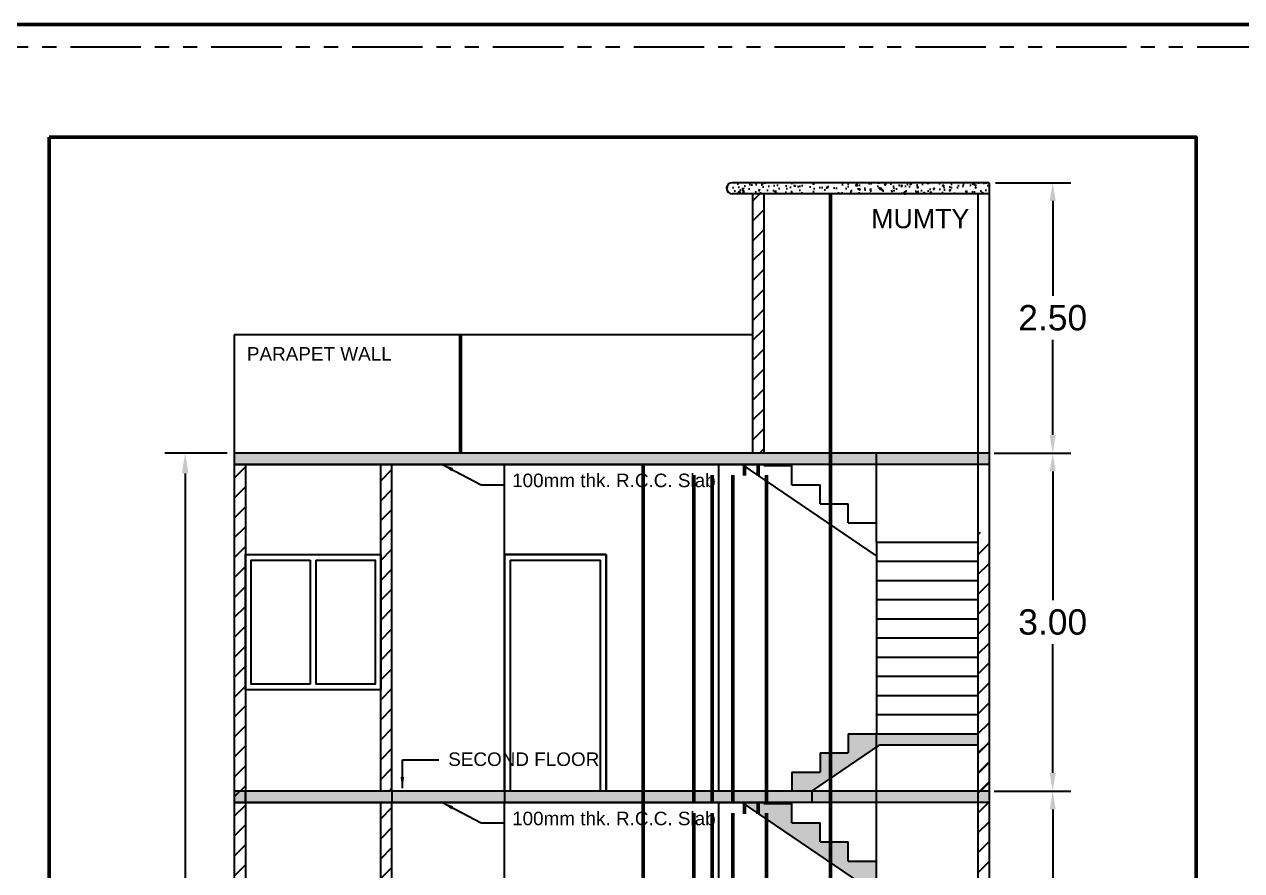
# Model space of a CAD drawing. Header units: inches. Extents: x 0 to 40.4, y 0 to 32.2.
# Drawn here: x 11.04 to 21.85, y 24.73 to 32.24 of the extents above; entities that cross this region are included whole.
import ezdxf

# ---------------------------------------------------------------- set-up
doc = ezdxf.new("R2010")
doc.units = ezdxf.units.IN
doc.header["$MEASUREMENT"] = 0
doc.linetypes.add('PHANTOM2', pattern=[1.25, 0.625, -0.125, 0.125, -0.125, 0.125, -0.125])
doc.layers.get('DEFPOINTS').update_dxf_attribs({"lineweight": 25})
for name, color, linetype, lineweight in [('FLOOR-GROUND', 7, 'Continuous', 50), ('FLOOR-TERRACE', 7, 'Continuous', 50), ('FLOOR01', 7, 'Continuous', 50), ('FLOOR02', 7, 'Continuous', 50)]:
    doc.layers.add(name, color=color, linetype=linetype, lineweight=lineweight)
doc.styles.get("Standard").update_dxf_attribs({"font": 'arial.ttf'})
doc.dimstyles.get("Standard").update_dxf_attribs({"dimtxt": 0.25, "dimasz": 0.18, "dimexe": 0.18, "dimexo": 0.0625, "dimgap": 0.09, "dimtad": 0, "dimtih": 1, "dimtoh": 1, "dimzin": 0, "dimdsep": 46, "dimtxsty": 'Standard', "dimcen": 0.09, "dimadec": 0, "dimazin": 0, "dimtfac": 1, "dimtofl": 0, "dimtmove": 0, "dimatfit": 3, "dimfxl": 1, "dimtolj": 1, "dimtzin": 0, "dimarcsym": 0})
pattern_1 = [(45, (-40.74495, -151.32627), (-0.08838835, 0.08838835), [])]

# ---------------------------------------------------------------- blocks, each defined once
blk = doc.blocks.new('*D8')
at = {"color": 0, "lineweight": -2, "transparency": 16777216}
for p, q in [((19.661, 30.836), (20.331, 30.836)), ((20.169, 30.674), (20.169, 29.832)), ((20.169, 28.598), (20.169, 29.44)), ((19.661, 28.436), (20.331, 28.436))]:
    blk.add_line(p, q, dxfattribs=at)
at = {"color": 0, "transparency": 16777216}
for points in [[(20.142, 30.674), (20.196, 30.674), (20.169, 30.836)], [(20.142, 28.598), (20.196, 28.598), (20.169, 28.436)]]:
    blk.add_solid(points, dxfattribs=at)
at = {"layer": 'DEFPOINTS', "color": 0, "transparency": 16777216}
for p in [(19.604, 30.836), (20.169, 30.836), (19.604, 28.436)]:
    blk.add_point(p, dxfattribs=at)
at = {"color": 0, "transparency": 16777216, "insert": (20.169, 29.636), "char_height": 0.225, "attachment_point": 5}
blk.add_mtext('\\A1;2.50', dxfattribs=at)
blk = doc.blocks.new('*D9')
at = {"color": 0, "lineweight": -2, "transparency": 16777216}
for p, q in [((12.842, 28.436), (12.288, 28.436)), ((12.468, 28.256), (12.468, 24.154)), ((12.468, 19.616), (12.468, 23.718)), ((12.842, 19.436), (12.288, 19.436))]:
    blk.add_line(p, q, dxfattribs=at)
at = {"color": 0, "transparency": 16777216}
for points in [[(12.438, 28.256), (12.498, 28.256), (12.468, 28.436)], [(12.438, 19.616), (12.498, 19.616), (12.468, 19.436)]]:
    blk.add_solid(points, dxfattribs=at)
at = {"layer": 'DEFPOINTS', "color": 0, "transparency": 16777216}
for p in [(12.468, 28.436), (12.904, 28.436), (12.904, 19.436)]:
    blk.add_point(p, dxfattribs=at)
at = {"color": 0, "transparency": 16777216, "insert": (12.468, 23.936), "char_height": 0.25, "attachment_point": 5}
blk.add_mtext('\\A1;9.00', dxfattribs=at)
blk = doc.blocks.new('*D6')
at = {"color": 0, "lineweight": -2, "transparency": 16777216}
for p, q in [((19.648, 25.436), (20.331, 25.436)), ((20.169, 25.274), (20.169, 24.132)), ((20.169, 22.598), (20.169, 23.74)), ((19.648, 22.436), (20.331, 22.436))]:
    blk.add_line(p, q, dxfattribs=at)
at = {"color": 0, "transparency": 16777216}
for points in [[(20.142, 25.274), (20.196, 25.274), (20.169, 25.436)], [(20.142, 22.598), (20.196, 22.598), (20.169, 22.436)]]:
    blk.add_solid(points, dxfattribs=at)
at = {"layer": 'DEFPOINTS', "color": 0, "transparency": 16777216}
for p in [(19.592, 25.436), (20.169, 25.436), (19.592, 22.436)]:
    blk.add_point(p, dxfattribs=at)
at = {"color": 0, "transparency": 16777216, "insert": (20.169, 23.936), "char_height": 0.225, "attachment_point": 5}
blk.add_mtext('\\A1;3.00', dxfattribs=at)
blk = doc.blocks.new('*D13')
at = {"color": 0, "lineweight": -2, "transparency": 16777216}
for p, q in [((19.648, 28.436), (20.331, 28.436)), ((20.169, 28.274), (20.169, 27.132)), ((20.169, 25.598), (20.169, 26.74)), ((19.648, 25.436), (20.331, 25.436))]:
    blk.add_line(p, q, dxfattribs=at)
at = {"color": 0, "transparency": 16777216}
for points in [[(20.142, 28.274), (20.196, 28.274), (20.169, 28.436)], [(20.142, 25.598), (20.196, 25.598), (20.169, 25.436)]]:
    blk.add_solid(points, dxfattribs=at)
at = {"layer": 'DEFPOINTS', "color": 0, "transparency": 16777216}
for p in [(19.592, 28.436), (20.169, 28.436), (19.592, 25.436)]:
    blk.add_point(p, dxfattribs=at)
at = {"color": 0, "transparency": 16777216, "insert": (20.169, 26.936), "char_height": 0.225, "attachment_point": 5}
blk.add_mtext('\\A1;3.00', dxfattribs=at)

msp = doc.modelspace()

# ---------------------------------------------------------------- hatches: boundary and pattern name
h = msp.add_hatch()
h.set_pattern_fill('AR-CONC', color=256, scale=0.02, style=0)
h.set_pattern_definition([(50, (-40.74495, -154.32596), (0.14345204, -0.01255043), [0.015, -0.165]), (355, (-40.74495, -154.32596), (-0.02775027, 0.15043843), [0.012, -0.132]), (100.4514, (-40.733, -154.32701), (0.11570188, 0.13788791), [0.01274804, -0.14022842]), (46.1842, (-40.74495, -154.28596), (0.21344821, -0.0331038), [0.0225, -0.2475]), (96.6356, (-40.72716, -154.28872), (0.18693254, 0.19482357), [0.01912206, -0.2103426]), (351.1842, (-40.74495, -154.28596), (0.1869324, 0.19482372), [0.018, -0.198]), (21, (-40.72495, -154.29596), (0.11938141, -0.08052378), [0.015, -0.165]), (326, (-40.72495, -154.29596), (0.04866307, 0.14503001), [0.012, -0.132]), (71.4514, (-40.715, -154.30267), (0.16804453, 0.0645061), [0.01274804, -0.14022842]), (37.5, (-40.74495, -154.32596), (0.002431971, 0.066578771), [0, -0.1304, 0, -0.134, 0, -0.1325]), (7.5, (-40.74495, -154.32596), (0.052613907, 0.078882342), [0, -0.0764, 0, -0.1274, 0, -0.0505]), (327.5, (-40.78955, -154.32596), (0.106764487, -0.004510974), [0, -0.05, 0, -0.156, 0, -0.207]), (317.5, (-40.80955, -154.32596), (0.116637234, 0.020020996), [0, -0.065, 0, -0.1036, 0, -0.147])])
h.paths.add_polyline_path([(19.604, 30.836), (17.324, 30.836, 1), (17.324, 30.736), (17.504, 30.736), (19.604, 30.736)])
h = msp.add_hatch()
h.set_pattern_fill('ANSI31', color=256, style=0)
h.set_pattern_definition([(45, (-40.7449, -154.32622), (-0.08838835, 0.08838835), [])])
h.paths.add_polyline_path([(17.604, 30.736), (17.504, 30.736), (17.504, 28.436), (17.604, 28.436)])
h = msp.add_hatch()
h.set_pattern_fill('AR-CONC', color=256, scale=0.02, style=0)
h.set_pattern_definition([(50, (-129.30503, -181.95805), (0.143452037, -0.012550427), [0.015, -0.165]), (355, (-129.30503, -181.95805), (-0.02775027, 0.15043843), [0.012, -0.132]), (100.4514, (-129.29308, -181.9591), (0.11570188, 0.13788791), [0.01274804, -0.14022842]), (46.1842, (-129.30503, -181.91805), (0.21344821, -0.0331038), [0.0225, -0.2475]), (96.6356, (-129.28725, -181.9208), (0.18693254, 0.19482357), [0.01912206, -0.2103426]), (351.1842, (-129.30503, -181.91805), (0.18693239, 0.19482372), [0.018, -0.198]), (21, (-129.28503, -181.92805), (0.11938141, -0.08052378), [0.015, -0.165]), (326, (-129.28503, -181.92805), (0.04866307, 0.14503001), [0.012, -0.132]), (71.4514, (-129.27508, -181.93476), (0.168044526, 0.0645061), [0.01274804, -0.14022842]), (37.5, (-129.305033, -181.95805), (0.002431971, 0.066578771), [0, -0.1304, 0, -0.134, 0, -0.1325]), (7.5, (-129.30503, -181.95805), (0.052613907, 0.078882342), [0, -0.0764, 0, -0.1274, 0, -0.0505]), (327.5, (-129.349633, -181.95805), (0.106764487, -0.004510974), [0, -0.05, 0, -0.156, 0, -0.207]), (317.5, (-129.36963, -181.95805), (0.116637234, 0.020020996), [0, -0.065, 0, -0.1036, 0, -0.147])])
h.paths.add_polyline_path([(17.412, 28.336), (17.412, 28.436), (12.904, 28.436), (12.904, 28.336)])
h = msp.add_hatch()
h.set_pattern_fill('AR-CONC', color=256, scale=0.02, style=0)
h.set_pattern_definition([(50, (-129.30503, -181.95805), (0.143452037, -0.012550427), [0.015, -0.165]), (355, (-129.30503, -181.95805), (-0.02775027, 0.15043843), [0.012, -0.132]), (100.4514, (-129.29308, -181.9591), (0.11570188, 0.13788791), [0.01274804, -0.14022842]), (46.1842, (-129.30503, -181.91805), (0.21344821, -0.0331038), [0.0225, -0.2475]), (96.6356, (-129.28725, -181.9208), (0.18693254, 0.19482357), [0.01912206, -0.2103426]), (351.1842, (-129.30503, -181.91805), (0.18693239, 0.19482372), [0.018, -0.198]), (21, (-129.28503, -181.92805), (0.11938141, -0.08052378), [0.015, -0.165]), (326, (-129.28503, -181.92805), (0.04866307, 0.14503001), [0.012, -0.132]), (71.4514, (-129.27508, -181.93476), (0.168044526, 0.0645061), [0.01274804, -0.14022842]), (37.5, (-129.305033, -181.95805), (0.002431971, 0.066578771), [0, -0.1304, 0, -0.134, 0, -0.1325]), (7.5, (-129.30503, -181.95805), (0.052613907, 0.078882342), [0, -0.0764, 0, -0.1274, 0, -0.0505]), (327.5, (-129.349633, -181.95805), (0.106764487, -0.004510974), [0, -0.05, 0, -0.156, 0, -0.207]), (317.5, (-129.36963, -181.95805), (0.116637234, 0.020020996), [0, -0.065, 0, -0.1036, 0, -0.147])])
h.paths.add_polyline_path([(17.412, 28.336), (17.412, 28.436), (12.904, 28.436), (12.904, 28.336)])
h = msp.add_hatch()
h.set_pattern_fill('AR-CONC', color=256, scale=0.02, style=0)
h.set_pattern_definition([(50, (-40.74495, -145.32627), (0.14345204, -0.01255043), [0.015, -0.165]), (355, (-40.74495, -145.32627), (-0.02775027, 0.15043843), [0.012, -0.132]), (100.4514, (-40.733, -145.32731), (0.11570188, 0.13788791), [0.01274804, -0.14022842]), (46.1842, (-40.74495, -145.28627), (0.21344821, -0.0331038), [0.0225, -0.2475]), (96.6356, (-40.72716, -145.28903), (0.18693254, 0.19482357), [0.01912206, -0.2103426]), (351.1842, (-40.74495, -145.28627), (0.1869324, 0.19482372), [0.018, -0.198]), (21, (-40.72495, -145.29627), (0.11938141, -0.08052378), [0.015, -0.165]), (326, (-40.72495, -145.29627), (0.04866307, 0.14503001), [0.012, -0.132]), (71.4514, (-40.715, -145.30298), (0.16804453, 0.0645061), [0.01274804, -0.14022842]), (37.5, (-40.74495, -145.326267), (0.002431971, 0.066578771), [0, -0.1304, 0, -0.134, 0, -0.1325]), (7.5, (-40.74495, -145.32627), (0.052613907, 0.078882342), [0, -0.0764, 0, -0.1274, 0, -0.0505]), (327.5, (-40.78955, -145.326267), (0.106764487, -0.004510974), [0, -0.05, 0, -0.156, 0, -0.207]), (317.5, (-40.80955, -145.32627), (0.116637234, 0.020020996), [0, -0.065, 0, -0.1036, 0, -0.147])])
h.paths.add_polyline_path([(19.604, 28.436), (12.904, 28.436), (12.904, 28.336), (19.604, 28.336)])
h = msp.add_hatch()
h.set_pattern_fill('ANSI31', color=256, style=0)
h.set_pattern_definition([(45, (-47.34495, -151.18305), (-0.08838835, 0.08838835), [])])
h.paths.add_polyline_path([(13.004, 28.336), (12.904, 28.336), (12.904, 25.479), (12.904, 25.367), (13.004, 25.368)])
h = msp.add_hatch()
h.set_pattern_fill('ANSI31', color=256, style=0)
h.set_pattern_definition([(45, (-129.30503, -178.95805), (-0.08838835, 0.08838835), [])])
h.paths.add_polyline_path([(14.304, 28.336), (14.204, 28.336), (14.204, 25.436), (14.304, 25.436)])
h = msp.add_hatch()
h.set_pattern_fill('ANSI31', color=256, style=0)
h.set_pattern_definition([(45, (-40.74495, -148.32627), (-0.08838835, 0.08838835), [])])
h.paths.add_polyline_path([(19.604, 27.736), (19.504, 27.735), (19.504, 25.436), (19.604, 25.436)])
h = msp.add_hatch()
h.set_pattern_fill('AR-CONC', color=256, scale=0.02, style=0)
h.set_pattern_definition([(50, (-40.74495, -151.32627), (0.14345204, -0.01255043), [0.015, -0.165]), (355, (-40.74495, -151.32627), (-0.02775027, 0.15043843), [0.012, -0.132]), (100.4514, (-40.733, -151.32731), (0.11570188, 0.13788791), [0.01274804, -0.14022842]), (46.1842, (-40.74495, -151.28627), (0.21344821, -0.0331038), [0.0225, -0.2475]), (96.6356, (-40.72716, -151.28903), (0.18693254, 0.19482357), [0.01912206, -0.2103426]), (351.1842, (-40.74495, -151.28627), (0.1869324, 0.19482372), [0.018, -0.198]), (21, (-40.72495, -151.29627), (0.11938141, -0.08052378), [0.015, -0.165]), (326, (-40.72495, -151.29627), (0.04866307, 0.14503001), [0.012, -0.132]), (71.4514, (-40.715, -151.30298), (0.16804453, 0.0645061), [0.01274804, -0.14022842]), (37.5, (-40.74495, -151.326267), (0.002431971, 0.066578771), [0, -0.1304, 0, -0.134, 0, -0.1325]), (7.5, (-40.74495, -151.32627), (0.052613907, 0.078882342), [0, -0.0764, 0, -0.1274, 0, -0.0505]), (327.5, (-40.78955, -151.326267), (0.106764487, -0.004510974), [0, -0.05, 0, -0.156, 0, -0.207]), (317.5, (-40.80955, -151.32627), (0.116637234, 0.020020996), [0, -0.065, 0, -0.1036, 0, -0.147])])
h.paths.add_polyline_path([(14.204, 25.436), (14.204, 25.336), (17.412, 25.336), (18.604, 24.525), (18.604, 24.816), (18.354, 24.816), (18.354, 24.986), (18.104, 24.986), (18.104, 25.156), (17.854, 25.156), (17.854, 25.326), (17.604, 25.326), (17.604, 25.336), (18.032, 25.336), (18.032, 25.436), (18.635, 25.846), (19.504, 25.846), (19.504, 25.946), (18.354, 25.946), (18.354, 25.776), (18.104, 25.776), (18.104, 25.606), (17.854, 25.606), (17.854, 25.436)])
h = msp.add_hatch()
h.set_pattern_fill('AR-CONC', color=256, scale=0.02, style=0)
h.set_pattern_definition([(50, (-40.74495, -151.32627), (0.14345204, -0.01255043), [0.015, -0.165]), (355, (-40.74495, -151.32627), (-0.02775027, 0.15043843), [0.012, -0.132]), (100.4514, (-40.733, -151.32731), (0.11570188, 0.13788791), [0.01274804, -0.14022842]), (46.1842, (-40.74495, -151.28627), (0.21344821, -0.0331038), [0.0225, -0.2475]), (96.6356, (-40.72716, -151.28903), (0.18693254, 0.19482357), [0.01912206, -0.2103426]), (351.1842, (-40.74495, -151.28627), (0.1869324, 0.19482372), [0.018, -0.198]), (21, (-40.72495, -151.29627), (0.11938141, -0.08052378), [0.015, -0.165]), (326, (-40.72495, -151.29627), (0.04866307, 0.14503001), [0.012, -0.132]), (71.4514, (-40.715, -151.30298), (0.16804453, 0.0645061), [0.01274804, -0.14022842]), (37.5, (-40.74495, -151.326267), (0.002431971, 0.066578771), [0, -0.1304, 0, -0.134, 0, -0.1325]), (7.5, (-40.74495, -151.32627), (0.052613907, 0.078882342), [0, -0.0764, 0, -0.1274, 0, -0.0505]), (327.5, (-40.78955, -151.326267), (0.106764487, -0.004510974), [0, -0.05, 0, -0.156, 0, -0.207]), (317.5, (-40.80955, -151.32627), (0.116637234, 0.020020996), [0, -0.065, 0, -0.1036, 0, -0.147])])
h.paths.add_polyline_path([(14.204, 25.436), (14.204, 25.336), (17.412, 25.336), (18.604, 24.525), (18.604, 24.816), (18.354, 24.816), (18.354, 24.986), (18.104, 24.986), (18.104, 25.156), (17.854, 25.156), (17.854, 25.326), (17.604, 25.326), (17.604, 25.336), (18.032, 25.336), (18.032, 25.436), (18.635, 25.846), (19.504, 25.846), (19.504, 25.946), (18.354, 25.946), (18.354, 25.776), (18.104, 25.776), (18.104, 25.606), (17.854, 25.606), (17.854, 25.436)])
h = msp.add_hatch()
h.set_pattern_fill('ANSI31', color=256, style=0)
h.set_pattern_definition(pattern_1)
h.paths.add_polyline_path([(19.604, 25.946), (19.504, 25.946), (19.504, 25.336), (19.504, 25.223), (19.604, 25.225)])
h = msp.add_hatch()
h.set_pattern_fill('ANSI31', color=256, style=0)
h.set_pattern_definition([(45, (-40.74495, -151.32627), (-0.08838835, 0.08838835), [])])
h.paths.add_polyline_path([(19.604, 25.946), (19.504, 25.946), (19.504, 25.336), (19.504, 25.223), (19.604, 25.225)])
h = msp.add_hatch()
h.set_pattern_fill('AR-CONC', color=256, scale=0.02, style=0)
h.set_pattern_definition([(50, (-129.30503, -184.95805), (0.143452037, -0.012550427), [0.015, -0.165]), (355, (-129.30503, -184.95805), (-0.02775027, 0.15043843), [0.012, -0.132]), (100.4514, (-129.29308, -184.9591), (0.11570188, 0.13788791), [0.01274804, -0.14022842]), (46.1842, (-129.30503, -184.91805), (0.21344821, -0.0331038), [0.0225, -0.2475]), (96.6356, (-129.28725, -184.9208), (0.18693254, 0.19482357), [0.01912206, -0.2103426]), (351.1842, (-129.30503, -184.91805), (0.18693239, 0.19482372), [0.018, -0.198]), (21, (-129.28503, -184.92805), (0.11938141, -0.08052378), [0.015, -0.165]), (326, (-129.28503, -184.92805), (0.04866307, 0.14503001), [0.012, -0.132]), (71.4514, (-129.27508, -184.93476), (0.168044526, 0.0645061), [0.01274804, -0.14022842]), (37.5, (-129.305033, -184.95805), (0.002431971, 0.066578771), [0, -0.1304, 0, -0.134, 0, -0.1325]), (7.5, (-129.30503, -184.95805), (0.052613907, 0.078882342), [0, -0.0764, 0, -0.1274, 0, -0.0505]), (327.5, (-129.349633, -184.95805), (0.106764487, -0.004510974), [0, -0.05, 0, -0.156, 0, -0.207]), (317.5, (-129.36963, -184.95805), (0.116637234, 0.020020996), [0, -0.065, 0, -0.1036, 0, -0.147])])
h.paths.add_polyline_path([(17.412, 25.336), (17.412, 25.436), (12.904, 25.436), (12.904, 25.336)])
h = msp.add_hatch()
h.set_pattern_fill('AR-CONC', color=256, scale=0.02, style=0)
h.set_pattern_definition([(50, (-129.30503, -184.95805), (0.143452037, -0.012550427), [0.015, -0.165]), (355, (-129.30503, -184.95805), (-0.02775027, 0.15043843), [0.012, -0.132]), (100.4514, (-129.29308, -184.9591), (0.11570188, 0.13788791), [0.01274804, -0.14022842]), (46.1842, (-129.30503, -184.91805), (0.21344821, -0.0331038), [0.0225, -0.2475]), (96.6356, (-129.28725, -184.9208), (0.18693254, 0.19482357), [0.01912206, -0.2103426]), (351.1842, (-129.30503, -184.91805), (0.18693239, 0.19482372), [0.018, -0.198]), (21, (-129.28503, -184.92805), (0.11938141, -0.08052378), [0.015, -0.165]), (326, (-129.28503, -184.92805), (0.04866307, 0.14503001), [0.012, -0.132]), (71.4514, (-129.27508, -184.93476), (0.168044526, 0.0645061), [0.01274804, -0.14022842]), (37.5, (-129.305033, -184.95805), (0.002431971, 0.066578771), [0, -0.1304, 0, -0.134, 0, -0.1325]), (7.5, (-129.30503, -184.95805), (0.052613907, 0.078882342), [0, -0.0764, 0, -0.1274, 0, -0.0505]), (327.5, (-129.349633, -184.95805), (0.106764487, -0.004510974), [0, -0.05, 0, -0.156, 0, -0.207]), (317.5, (-129.36963, -184.95805), (0.116637234, 0.020020996), [0, -0.065, 0, -0.1036, 0, -0.147])])
h.paths.add_polyline_path([(17.412, 25.336), (17.412, 25.436), (12.904, 25.436), (12.904, 25.336)])
h = msp.add_hatch()
h.set_pattern_fill('AR-CONC', color=256, scale=0.02, style=0)
h.set_pattern_definition([(50, (-40.74495, -148.32627), (0.14345204, -0.01255043), [0.015, -0.165]), (355, (-40.74495, -148.32627), (-0.02775027, 0.15043843), [0.012, -0.132]), (100.4514, (-40.733, -148.32731), (0.11570188, 0.13788791), [0.01274804, -0.14022842]), (46.1842, (-40.74495, -148.28627), (0.21344821, -0.0331038), [0.0225, -0.2475]), (96.6356, (-40.72716, -148.28903), (0.18693254, 0.19482357), [0.01912206, -0.2103426]), (351.1842, (-40.74495, -148.28627), (0.1869324, 0.19482372), [0.018, -0.198]), (21, (-40.72495, -148.29627), (0.11938141, -0.08052378), [0.015, -0.165]), (326, (-40.72495, -148.29627), (0.04866307, 0.14503001), [0.012, -0.132]), (71.4514, (-40.715, -148.30298), (0.16804453, 0.0645061), [0.01274804, -0.14022842]), (37.5, (-40.74495, -148.326267), (0.002431971, 0.066578771), [0, -0.1304, 0, -0.134, 0, -0.1325]), (7.5, (-40.74495, -148.32627), (0.052613907, 0.078882342), [0, -0.0764, 0, -0.1274, 0, -0.0505]), (327.5, (-40.78955, -148.326267), (0.106764487, -0.004510974), [0, -0.05, 0, -0.156, 0, -0.207]), (317.5, (-40.80955, -148.32627), (0.116637234, 0.020020996), [0, -0.065, 0, -0.1036, 0, -0.147])])
h.paths.add_polyline_path([(19.604, 25.436), (12.904, 25.436), (12.904, 25.336), (19.604, 25.336)])
h = msp.add_hatch()
h.set_pattern_fill('ANSI31', color=256, style=0)
h.set_pattern_definition([(45, (-47.34495, -154.18305), (-0.08838835, 0.08838835), [])])
h.paths.add_polyline_path([(13.004, 25.336), (12.904, 25.336), (12.904, 22.479), (12.904, 22.367), (13.004, 22.368)])
h = msp.add_hatch()
h.set_pattern_fill('ANSI31', color=256, style=0)
h.set_pattern_definition([(45, (-129.30503, -181.95805), (-0.08838835, 0.08838835), [])])
h.paths.add_polyline_path([(14.304, 25.336), (14.204, 25.336), (14.204, 22.436), (14.304, 22.436)])
h = msp.add_hatch()
h.set_pattern_fill('ANSI31', color=256, style=0)
h.set_pattern_definition(pattern_1)
h.paths.add_polyline_path([(19.604, 25.225), (19.504, 25.223), (19.504, 22.436), (19.604, 22.436)])

# ---------------------------------------------------------------- linework, layer by layer
for p, q in [((19.604, 30.836), (17.324, 30.836)), ((19.604, 30.836), (19.604, 18.986)), ((19.604, 30.736), (17.324, 30.736)), ((17.504, 30.736), (17.504, 28.436)), ((17.604, 30.736), (17.604, 28.436)), ((19.504, 30.736), (19.504, 19.436)), ((12.904, 29.486), (12.904, 21.986)), ((17.504, 29.486), (12.904, 29.486)), ((17.604, 28.436), (12.904, 28.436)), ((17.604, 28.436), (12.904, 28.436)), ((17.604, 28.436), (12.904, 28.436)), ((17.604, 28.436), (12.904, 28.436)), ((17.604, 28.436), (12.904, 28.436)), ((17.604, 28.436), (12.904, 28.436)), ((19.604, 28.436), (12.904, 28.436)), ((17.604, 28.436), (12.904, 28.436)), ((17.604, 28.436), (12.904, 28.436)), ((17.604, 28.436), (12.904, 28.436)), ((17.604, 28.436), (12.904, 28.436)), ((17.604, 28.436), (12.904, 28.436)), ((17.854, 28.436), (14.204, 28.436)), ((17.854, 28.436), (14.204, 28.436)), ((17.854, 28.436), (14.204, 28.436)), ((17.854, 28.436), (14.204, 28.436)), ((17.854, 28.436), (14.204, 28.436)), ((17.854, 28.436), (14.204, 28.436)), ((18.604, 27.646), (18.604, 28.436)), ((17.412, 28.336), (12.904, 28.336)), ((17.412, 28.336), (12.904, 28.336)), ((17.412, 28.336), (12.904, 28.336)), ((17.412, 28.336), (12.904, 28.336)), ((17.412, 28.336), (12.904, 28.336)), ((17.412, 28.336), (12.904, 28.336)), ((12.904, 28.336), (17.628, 28.336)), ((17.412, 28.336), (12.904, 28.336)), ((17.412, 28.336), (12.904, 28.336)), ((17.412, 28.336), (12.904, 28.336)), ((17.412, 28.336), (12.904, 28.336)), ((17.412, 28.336), (12.904, 28.336)), ((17.412, 28.336), (12.904, 28.336)), ((13.004, 28.336), (13.004, 22.436)), ((17.412, 28.336), (14.204, 28.336)), ((17.412, 28.336), (14.204, 28.336)), ((14.204, 25.432), (14.204, 28.336)), ((19.604, 28.336), (14.276, 28.336)), ((14.304, 25.436), (14.304, 28.336)), ((15.304, 25.436), (15.304, 28.336)), ((17.204, 25.436), (17.204, 28.336)), ((18.604, 27.525), (17.412, 28.336)), ((18.604, 27.525), (17.412, 28.336)), ((17.604, 28.326), (17.854, 28.326)), ((17.854, 28.156), (17.854, 28.326)), ((17.854, 28.156), (17.854, 28.326)), ((17.854, 28.156), (17.854, 28.326)), ((17.854, 28.156), (17.854, 28.326)), ((17.854, 28.156), (18.104, 28.156)), ((17.854, 28.156), (18.104, 28.156)), ((17.854, 28.156), (18.104, 28.156)), ((17.854, 28.156), (18.104, 28.156)), ((18.104, 27.986), (18.104, 28.156)), ((18.104, 27.986), (18.104, 28.156)), ((18.104, 27.986), (18.354, 27.986)), ((18.104, 27.986), (18.354, 27.986)), ((18.354, 27.816), (18.354, 27.986)), ((18.354, 27.816), (18.354, 27.986)), ((18.354, 27.816), (18.604, 27.816)), ((18.354, 27.816), (18.604, 27.816)), ((18.604, 27.646), (18.604, 25.946)), ((18.604, 27.646), (19.504, 27.646)), ((13.579, 27.486), (13.579, 26.386)), ((13.629, 27.486), (13.629, 26.386)), ((16.204, 27.536), (15.304, 27.536)), ((15.304, 27.536), (15.304, 25.436)), ((16.204, 27.536), (15.304, 27.536)), ((15.304, 27.536), (15.304, 25.436)), ((15.304, 27.536), (16.204, 27.536)), ((15.304, 27.536), (15.304, 25.436)), ((15.354, 27.486), (16.154, 27.486)), ((15.354, 27.486), (15.354, 25.436)), ((16.154, 25.436), (16.154, 27.486)), ((16.204, 27.536), (16.204, 25.436)), ((16.204, 27.536), (16.204, 25.436)), ((16.204, 25.436), (16.204, 27.536)), ((18.604, 27.476), (19.504, 27.476)), ((18.604, 27.306), (19.504, 27.306)), ((18.604, 27.136), (19.504, 27.136)), ((18.604, 26.966), (19.504, 26.966)), ((18.604, 26.796), (19.504, 26.796)), ((18.604, 26.626), (19.504, 26.626)), ((18.604, 26.456), (19.504, 26.456)), ((18.604, 26.286), (19.504, 26.286)), ((18.604, 26.116), (19.504, 26.116)), ((18.354, 25.946), (18.354, 25.776)), ((18.354, 25.946), (19.504, 25.946)), ((18.354, 25.946), (18.354, 25.776)), ((18.354, 25.946), (18.354, 25.776)), ((18.354, 25.946), (19.504, 25.946)), ((18.354, 25.946), (19.504, 25.946)), ((18.354, 25.946), (18.354, 25.776)), ((18.354, 25.946), (19.504, 25.946)), ((18.354, 25.946), (18.354, 25.776)), ((18.354, 25.946), (19.504, 25.946)), ((18.354, 25.946), (18.354, 25.776)), ((18.354, 25.946), (18.354, 25.776)), ((18.354, 25.946), (19.504, 25.946)), ((18.354, 25.946), (19.504, 25.946)), ((18.604, 24.816), (18.604, 25.946)), ((18.032, 25.436), (18.635, 25.846)), ((18.032, 25.436), (18.635, 25.846)), ((18.032, 25.436), (18.635, 25.846)), ((18.032, 25.436), (18.635, 25.846)), ((18.032, 25.436), (18.635, 25.846)), ((18.032, 25.436), (18.635, 25.846)), ((18.032, 25.436), (18.635, 25.846)), ((18.635, 25.846), (19.504, 25.846)), ((18.635, 25.846), (19.504, 25.846)), ((18.635, 25.846), (19.504, 25.846)), ((18.635, 25.846), (19.504, 25.846)), ((18.635, 25.846), (19.504, 25.846)), ((18.635, 25.846), (19.504, 25.846)), ((18.635, 25.846), (19.504, 25.846)), ((18.104, 25.776), (18.104, 25.606)), ((18.104, 25.776), (18.354, 25.776)), ((18.104, 25.776), (18.104, 25.606)), ((18.104, 25.776), (18.354, 25.776)), ((18.104, 25.776), (18.104, 25.606)), ((18.104, 25.776), (18.354, 25.776)), ((18.104, 25.776), (18.104, 25.606)), ((18.104, 25.776), (18.354, 25.776)), ((18.104, 25.776), (18.104, 25.606)), ((18.104, 25.776), (18.354, 25.776)), ((18.104, 25.776), (18.104, 25.606)), ((18.104, 25.776), (18.354, 25.776)), ((18.104, 25.776), (18.104, 25.606)), ((18.104, 25.776), (18.354, 25.776)), ((17.854, 25.606), (17.854, 25.436)), ((17.854, 25.606), (18.104, 25.606)), ((17.854, 25.606), (17.854, 25.436)), ((17.854, 25.606), (18.104, 25.606)), ((17.854, 25.606), (17.854, 25.436)), ((17.854, 25.606), (18.104, 25.606)), ((17.854, 25.606), (17.854, 25.436)), ((17.854, 25.606), (18.104, 25.606)), ((17.854, 25.606), (17.854, 25.436)), ((17.854, 25.606), (18.104, 25.606)), ((17.854, 25.606), (17.854, 25.436)), ((17.854, 25.606), (18.104, 25.606)), ((17.854, 25.606), (17.854, 25.436)), ((17.854, 25.606), (18.104, 25.606)), ((17.604, 25.436), (12.904, 25.436)), ((17.604, 25.436), (12.904, 25.436)), ((17.604, 25.436), (12.904, 25.436)), ((17.604, 25.436), (12.904, 25.436)), ((17.604, 25.436), (12.904, 25.436)), ((17.604, 25.436), (12.904, 25.436)), ((19.604, 25.436), (12.904, 25.436)), ((17.604, 25.436), (12.904, 25.436)), ((17.604, 25.436), (12.904, 25.436)), ((17.604, 25.436), (12.904, 25.436)), ((17.604, 25.436), (12.904, 25.436)), ((17.604, 25.436), (12.904, 25.436)), ((17.604, 25.436), (12.904, 25.436)), ((13.004, 25.336), (13.004, 25.436)), ((13.004, 25.336), (13.004, 25.436)), ((13.004, 25.336), (13.004, 25.436)), ((13.004, 25.336), (13.004, 25.436)), ((13.004, 25.336), (13.004, 25.436)), ((17.854, 25.436), (14.204, 25.436)), ((17.854, 25.436), (14.204, 25.436)), ((17.854, 25.436), (14.204, 25.436)), ((17.854, 25.436), (14.204, 25.436)), ((17.854, 25.436), (14.204, 25.436)), ((17.854, 25.436), (14.204, 25.436)), ((14.304, 25.436), (14.304, 25.336)), ((14.304, 25.436), (14.304, 25.336)), ((15.304, 25.436), (15.304, 25.336)), ((15.304, 25.436), (15.304, 25.336)), ((18.032, 25.436), (18.032, 25.336)), ((18.032, 25.436), (18.032, 25.336)), ((18.032, 25.436), (18.032, 25.336)), ((18.032, 25.436), (18.032, 25.336)), ((17.412, 25.336), (12.904, 25.336)), ((17.412, 25.336), (12.904, 25.336)), ((17.412, 25.336), (12.904, 25.336)), ((17.412, 25.336), (12.904, 25.336)), ((17.412, 25.336), (12.904, 25.336)), ((17.412, 25.336), (12.904, 25.336)), ((12.904, 25.336), (17.628, 25.336)), ((17.412, 25.336), (12.904, 25.336)), ((17.412, 25.336), (12.904, 25.336)), ((17.412, 25.336), (12.904, 25.336)), ((17.412, 25.336), (12.904, 25.336)), ((17.412, 25.336), (12.904, 25.336)), ((17.412, 25.336), (12.904, 25.336)), ((17.412, 25.336), (14.204, 25.336)), ((14.204, 22.432), (14.204, 25.336)), ((17.412, 25.336), (14.204, 25.336)), ((19.604, 25.336), (14.276, 25.336)), ((14.304, 22.436), (14.304, 25.336)), ((15.304, 22.436), (15.304, 25.336)), ((17.204, 22.436), (17.204, 25.336)), ((18.604, 24.525), (17.412, 25.336)), ((18.604, 24.525), (17.412, 25.336)), ((18.032, 25.336), (17.604, 25.336)), ((17.604, 25.326), (17.604, 25.336)), ((18.032, 25.336), (17.604, 25.336)), ((17.604, 25.326), (17.604, 25.336)), ((17.604, 25.326), (17.604, 25.336)), ((18.032, 25.336), (17.604, 25.336)), ((17.604, 25.326), (17.604, 25.336)), ((18.032, 25.336), (17.604, 25.336)), ((17.604, 25.326), (17.604, 25.336)), ((17.604, 25.326), (17.604, 25.336)), ((17.604, 25.326), (17.854, 25.326)), ((17.604, 25.326), (17.854, 25.326)), ((17.604, 25.326), (17.854, 25.326)), ((17.604, 25.326), (17.854, 25.326)), ((17.604, 25.326), (17.854, 25.326)), ((17.604, 25.326), (17.854, 25.326)), ((17.854, 25.156), (17.854, 25.326)), ((17.854, 25.156), (17.854, 25.326)), ((17.854, 25.156), (17.854, 25.326)), ((17.854, 25.156), (18.104, 25.156)), ((17.854, 25.156), (18.104, 25.156)), ((18.104, 24.986), (18.104, 25.156)), ((18.104, 24.986), (18.104, 25.156)), ((18.104, 24.986), (18.354, 24.986)), ((18.104, 24.986), (18.354, 24.986)), ((18.354, 24.816), (18.354, 24.986)), ((18.354, 24.816), (18.354, 24.986)), ((18.354, 24.816), (18.604, 24.816)), ((18.354, 24.816), (18.604, 24.816)), ((18.604, 24.646), (18.604, 24.816))]:
    msp.add_line(p, q)
at = {"linetype": 'PHANTOM2'}
msp.add_lwpolyline([(0.2, 0.2), (0.2, 32.041), (40.218, 32.041), (40.218, 0.2)], close=True, dxfattribs=at)
msp.add_lwpolyline([(13.004, 27.536), (14.204, 27.536), (14.204, 26.336), (13.004, 26.336)], close=True)
for points in [[(13.579, 26.386), (13.054, 26.386), (13.054, 27.486), (13.579, 27.486)], [(13.629, 27.486), (14.154, 27.486), (14.154, 26.386), (13.629, 26.386)]]:
    msp.add_lwpolyline(points)
msp.add_arc((17.324, 30.786), 0.05, 90, 270)
at = {"layer": 'FLOOR-GROUND', "color": 233}
msp.add_line((18.196, 18.636), (18.196, 30.736), dxfattribs=at)
at = {"layer": 'FLOOR-GROUND', "color": 151}
msp.add_line((16.534, 19.336), (16.534, 28.336), dxfattribs=at)
at = {"layer": 'FLOOR-GROUND', "color": 61}
msp.add_lwpolyline([(0, 0), (40.418, 0), (40.418, 32.241), (0, 32.241)], close=True, dxfattribs=at)
at = {"layer": 'FLOOR-GROUND', "color": 141}
msp.add_lwpolyline([(11.261, 31.24), (21.442, 31.24), (21.442, 17.886), (11.261, 17.886)], close=True, dxfattribs=at)
at = {"layer": 'FLOOR-TERRACE', "color": 17}
msp.add_line((14.912, 29.486), (14.912, 28.436), dxfattribs=at)
at = {"layer": 'FLOOR01', "color": 146}
msp.add_line((17.433, 25.236), (17.433, 25.336), dxfattribs=at)
at = {"layer": 'FLOOR01', "color": 242}
msp.add_line((17.555, 25.236), (17.555, 25.336), dxfattribs=at)
at = {"layer": 'FLOOR01', "color": 74, "linetype": 'Continuous'}
msp.add_line((16.983, 22.341), (16.983, 25.241), dxfattribs=at)
at = {"layer": 'FLOOR01', "color": 13}
msp.add_line((17.146, 22.341), (17.146, 25.241), dxfattribs=at)
at = {"layer": 'FLOOR01', "color": 91, "linetype": 'Continuous'}
msp.add_line((17.33, 22.341), (17.33, 25.241), dxfattribs=at)
at = {"layer": 'FLOOR01', "color": 231}
msp.add_line((17.628, 22.341), (17.628, 25.241), dxfattribs=at)
at = {"layer": 'FLOOR02', "color": 146}
msp.add_line((17.433, 28.236), (17.433, 28.336), dxfattribs=at)
at = {"layer": 'FLOOR02', "color": 242}
msp.add_line((17.555, 28.236), (17.555, 28.336), dxfattribs=at)
at = {"layer": 'FLOOR02', "color": 74, "linetype": 'Continuous'}
msp.add_line((16.983, 25.341), (16.983, 28.241), dxfattribs=at)
at = {"layer": 'FLOOR02', "color": 13}
msp.add_line((17.146, 25.341), (17.146, 28.241), dxfattribs=at)
at = {"layer": 'FLOOR02', "color": 91, "linetype": 'Continuous'}
msp.add_line((17.33, 25.341), (17.33, 28.241), dxfattribs=at)
at = {"layer": 'FLOOR02', "color": 231}
msp.add_line((17.628, 25.341), (17.628, 28.241), dxfattribs=at)

# ---------------------------------------------------------------- texts
msp.add_text('MUMTY', height=0.17).set_placement((18.558, 30.432))
at = {"width": 1}
for s, p in [('PARAPET WALL', (13.016, 29.257)), ('100mm thk. R.C.C. Slab', (15.37, 28.134)), ('SECOND FLOOR', (14.803, 25.66)), ('100mm thk. R.C.C. Slab', (15.37, 25.134))]:
    msp.add_text(s, height=0.12, dxfattribs=at).set_placement(p)

# ---------------------------------------------------------------- dimensions: what is measured, and where the dimension line sits
at = {"color": 7}
dim = msp.add_linear_dim(base=(20.169, 30.836), p1=(19.604, 28.436), p2=(19.604, 30.836), angle=90, text='2.50', dimstyle='Standard', override={"dimscale": 0.9}, dxfattribs=at)
dim.commit()
dim.dimension.update_dxf_attribs({"geometry": '*D8', "text_midpoint": (20.169, 29.636)})
dim = msp.add_aligned_dim(p1=(12.904, 19.436), p2=(12.904, 28.436), distance=0.437, dimstyle='Standard', dxfattribs=at)
dim.commit()
dim.dimension.update_dxf_attribs({"geometry": '*D9', "text_midpoint": (12.468, 23.936)})
for base, p1, p2, picture, middle in [((20.169, 28.436), (19.592, 25.436), (19.592, 28.436), '*D13', (20.169, 26.936)), ((20.169, 25.436), (19.592, 22.436), (19.592, 25.436), '*D6', (20.169, 23.936))]:
    dim = msp.add_linear_dim(base=base, p1=p1, p2=p2, angle=90, dimstyle='Standard', override={"dimscale": 0.9}, dxfattribs=at)
    dim.commit()
    dim.dimension.update_dxf_attribs({"geometry": picture, "text_midpoint": middle})

# ---------------------------------------------------------------- leaders
for points in [[(14.751, 28.336), (15.095, 28.155), (15.31, 28.155)], [(14.396, 25.462), (14.396, 25.714), (14.719, 25.714)], [(14.751, 25.336), (15.095, 25.155), (15.31, 25.155)]]:
    msp.add_leader(points, dimstyle='Standard', override={"dimasz": 0.1})

doc.saveas('drawing.dxf')
